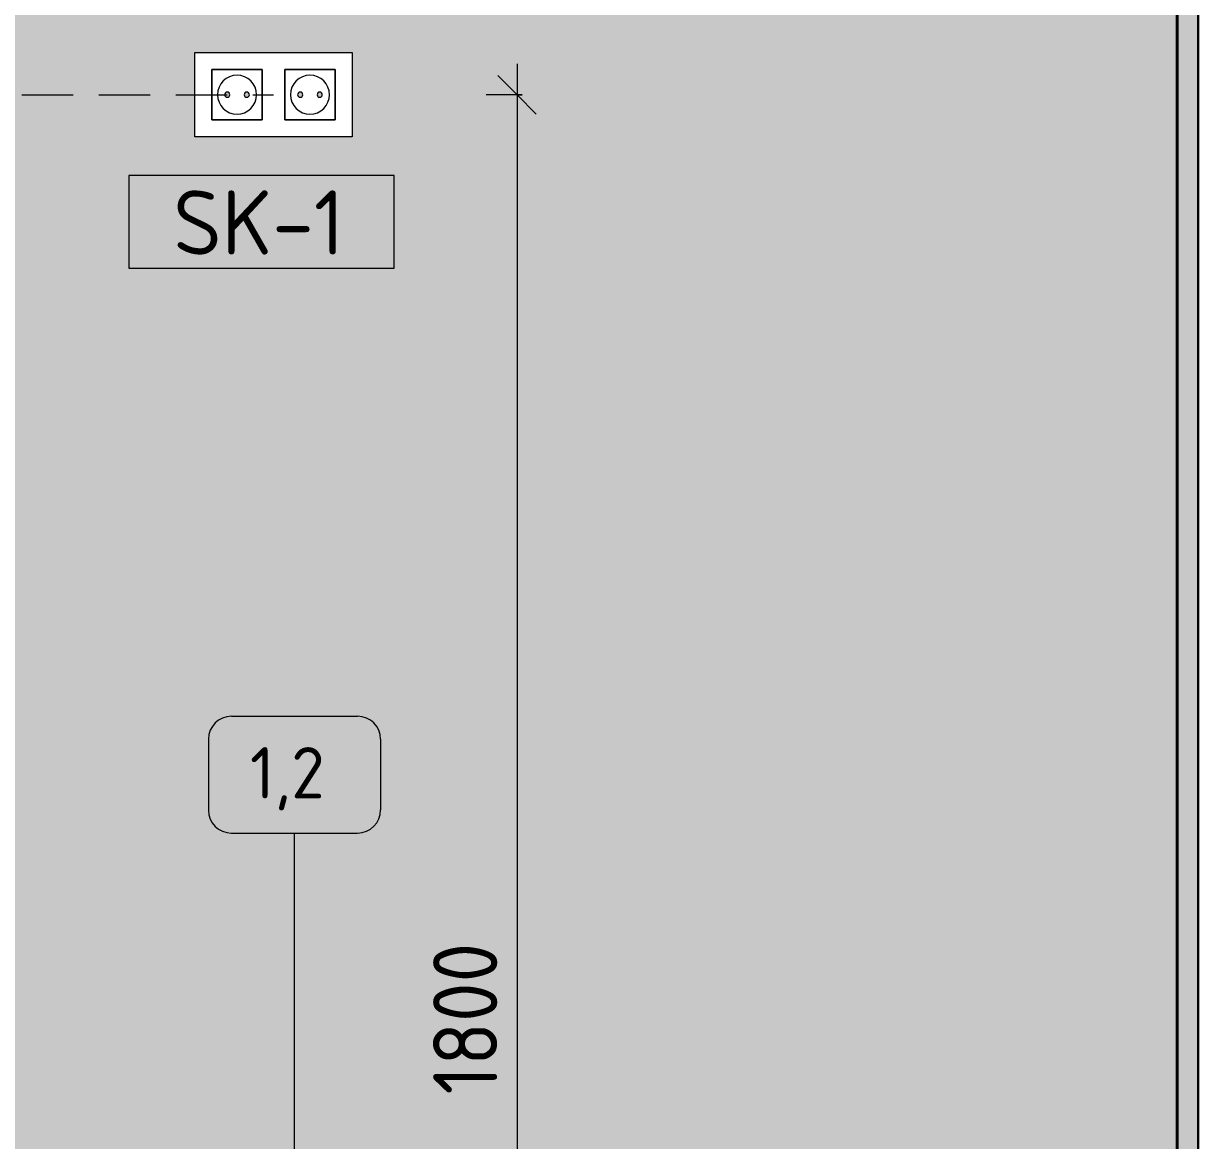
# Model space of a CAD drawing. Header units: millimetres. Extents: x 108096 to 167894, y -1987 to 21700.
# Drawn here: x 166740 to 167884, y 9182 to 10269 of the extents above; entities that cross this region are included whole.
import ezdxf

# ---------------------------------------------------------------- set-up
doc = ezdxf.new("R2010")
doc.units = ezdxf.units.MM
doc.linetypes.add('ADSK_Штрих_ш2 п1', pattern=[75, 50, -25])
for name, color, linetype, lineweight in [('A-ANNO-DIMS', 7, 'Continuous', 9), ('A-ANNO-DIMS-25', 7, 'Continuous', 9), ('A-DETL-1', 7, 'ADSK_Штрих_ш2 п1', 9), ('A-WALL-PATT', 7, 'Continuous', 9), ('E-ELEC-EQPM', 7, 'Continuous', 9), ('E-ELEC-FIXT-IDEN', 7, 'Continuous', 9), ('I-FURN-IDEN', 7, 'Continuous', 9), ('I-WALL', 7, 'Continuous', 9), ('Электрические приборы', 7, 'Continuous', 9)]:
    doc.layers.add(name, color=color, linetype=linetype, lineweight=lineweight)
for name, color, linetype, lineweight, true_color in [('A-WALL-4', 7, 'Continuous', 30, 0x3c3c3c), ('I-WALL-1', 7, 'Continuous', 9, 0x787878), ('Розетки', 7, 'Continuous', 9, 0xff1e23)]:
    doc.layers.add(name, color=color, linetype=linetype, lineweight=lineweight, true_color=true_color)
doc.styles.add('GOST Common_5', font='GOST_Common.ttf', dxfattribs={"height": 50})
doc.styles.add('GOST Common_6', font='GOST_Common.ttf', dxfattribs={"height": 62.5})
doc.styles.add('ISOCPEUR_2', font='isocpeur.ttf', dxfattribs={"width": 0.9, "height": 62.5})
doc.dimstyles.new('ISO-2_5_0_9К_БОЛЬШОЙ_1', dxfattribs={"dimscale": 304.8, "dimtxt": 62.248823, "dimasz": 0.123031, "dimexe": 0.098425, "dimexo": 0.246063, "dimgap": 0, "dimtad": 1, "dimdec": 0, "dimrnd": 10, "dimzin": 0, "dimdsep": 46, "dimtxsty": 'ISOCPEUR_2', "dimblk1": 'OBLIQUE', "dimblk2": 'OBLIQUE', "dimsah": 1, "dimcen": 0.09, "dimdle": 0.098425, "dimazin": 0, "dimtfac": 1, "dimtdec": 4, "dimtix": 1, "dimtmove": 0, "dimatfit": 3, "dimfxl": 1, "dimtvp": 1, "dimtolj": 1, "dimtzin": 0, "dimarcsym": 2})

# ---------------------------------------------------------------- blocks, each defined once
blk = doc.blocks.new('Роз - p220-25282436-Развертка 3_33-4')
at = {"layer": 'Розетки'}
for p, q in [((20189.7, 10224.5), (20238.7, 10224.5)), ((20189.7, 10175.5), (20189.7, 10224.5)), ((20238.7, 10224.5), (20238.7, 10175.5)), ((20238.7, 10175.5), (20189.7, 10175.5))]:
    blk.add_line(p, q, dxfattribs=at)
for centre, radius, start, end in [((20214.2, 10200), 19, 0, 180), ((20214.2, 10200), 19, 180, 0), ((20204.7, 10200), 2.5, 0, 180), ((20204.7, 10200), 2.5, 180, 0), ((20223.7, 10200), 2.5, 0, 180), ((20223.7, 10200), 2.5, 180, 0)]:
    blk.add_arc(centre, radius, start, end, dxfattribs=at)
blk = doc.blocks.new('Роз - p220-V21-Развертка 3_33-4')
at = {"layer": 'Розетки'}
for p, q in [((20260.7, 10224.5), (20309.7, 10224.5)), ((20260.7, 10175.5), (20260.7, 10224.5)), ((20309.7, 10224.5), (20309.7, 10175.5)), ((20309.7, 10175.5), (20260.7, 10175.5))]:
    blk.add_line(p, q, dxfattribs=at)
for centre, radius, start, end in [((20285.2, 10200), 19, 0, 180), ((20285.2, 10200), 19, 180, 0), ((20275.7, 10200), 2.5, 0, 180), ((20275.7, 10200), 2.5, 180, 0), ((20294.7, 10200), 2.5, 0, 180), ((20294.7, 10200), 2.5, 180, 0)]:
    blk.add_arc(centre, radius, start, end, dxfattribs=at)
blk = doc.blocks.new('Рамки - Рамка х2-25282439-Развертка 3_33-4')
at = {"layer": 'E-ELEC-EQPM'}
for p, q in [((20173.2, 10241), (20326.2, 10241)), ((20173.2, 10159), (20173.2, 10241)), ((20326.2, 10241), (20326.2, 10159)), ((20189.7, 10224.5), (20189.7, 10175.5)), ((20238.7, 10224.5), (20189.7, 10224.5)), ((20238.7, 10175.5), (20238.7, 10224.5)), ((20260.7, 10224.5), (20260.7, 10175.5)), ((20309.7, 10224.5), (20260.7, 10224.5)), ((20309.7, 10175.5), (20309.7, 10224.5)), ((20189.7, 10175.5), (20238.7, 10175.5)), ((20260.7, 10175.5), (20309.7, 10175.5)), ((20326.2, 10159), (20173.2, 10159))]:
    blk.add_line(p, q, dxfattribs=at)
blk = doc.blocks.new('М_силовых электроприборов_РАЗВЕРТКИ - Типоразмер_примечание-27444908-Развертка 3_33-4')
at = {"layer": 'E-ELEC-FIXT-IDEN'}
for p, q in [((17047.1, 10526.2), (16788.8, 10526.2)), ((16788.8, 10526.2), (16788.8, 10436.1)), ((17047.1, 10436.1), (17047.1, 10526.2)), ((16788.8, 10436.1), (17047.1, 10436.1))]:
    blk.add_line(p, q, dxfattribs=at)
blk = doc.blocks.new('DIMBLOCK55-Развертка 3_33-4')
at = {"layer": 'A-ANNO-DIMS-25'}
for p, q in [((167220.6, 10230), (167220.6, 8370)), ((167225.5, 10200), (167190.6, 10200)), ((167220.6, 10200), (167225.5, 10200)), ((167172.1, 8400), (167250.6, 8400)), ((167220.6, 8400), (167172.1, 8400))]:
    blk.add_line(p, q, dxfattribs=at)
at = {"layer": 'A-ANNO-DIMS-25', "lineweight": 20}
for p, q in [((167220.6, 10200), (167201.8, 10218.8)), ((167220.6, 10200), (167239.3, 10181.2)), ((167220.6, 8400), (167201.8, 8418.7)), ((167220.6, 8400), (167239.3, 8381.2))]:
    blk.add_line(p, q, dxfattribs=at)
at = {"layer": 'A-ANNO-DIMS-25', "color": 0, "insert": (167138.9, 9226.4), "char_height": 62.5, "width": 176.691, "attachment_point": 1, "rotation": 90, "line_spacing_factor": 1.149209, "style": 'ISOCPEUR_2'}
blk.add_mtext('1800', dxfattribs=at)
blk = doc.blocks.new('_Oblique')
at = {"color": 0, "linetype": 'ByBlock', "lineweight": -2}
blk.add_line((-0.5, -0.5), (0.5, 0.5), dxfattribs=at)
blk = doc.blocks.new('Марка_Мебель - В прямоуг_Balcon_Марка-25523697-Развертка 3_33-4')
at = {"layer": 'I-FURN-IDEN'}
for p, q in [((15219.3, 10744.8), (15342, 10744.8)), ((15196.8, 10722.3), (15196.8, 10653.3)), ((15364.5, 10722.3), (15364.5, 10653.5)), ((15219.1, 10631), (15342, 10631))]:
    blk.add_line(p, q, dxfattribs=at)
for centre, radius, start, end in [((15219.3, 10722.3), 22.5, 90, 180), ((15342, 10722.3), 22.5, 0, 90), ((15219.1, 10653.3), 22.3, 180, 270), ((15342, 10653.5), 22.5, 270, 0)]:
    blk.add_arc(centre, radius, start, end, dxfattribs=at)

msp = doc.modelspace()

# ---------------------------------------------------------------- hatches: boundary and pattern name
at = {"layer": 'A-WALL-PATT'}
h = msp.add_hatch(color=256, dxfattribs=at)
h.paths.add_polyline_path([(167612.8, 8400), (167612.9, 8920), (167862.8, 8920), (167862.8, 11800), (167612.8, 11800), (167612.8, 11850), (160354.8, 11850), (160354.8, 8450), (161614.4, 8450), (161614.4, 10300), (163214.4, 10300), (163214.4, 9000), (164014.4, 9000), (164014.4, 8450), (165174, 8450), (165174, 9150), (166374, 9150), (166374, 8450), (166404, 8450), (166404, 9150), (167604, 9150), (167604, 8400)])
h.paths.add_polyline_path([(167388.1, 8450), (167388.1, 9110), (166619.9, 9110), (166619.9, 8450), (166940.3, 8450)])
h.paths.add_polyline_path([(165389.9, 8450), (166158.1, 8450), (166158.1, 9110), (165389.9, 9110), (165389.9, 8880.6)])
h.paths.add_polyline_path([(167715.7, 8530), (167779.7, 8530), (167779.7, 8547.5), (167715.7, 8547.5), (167715.7, 8546.7)])
h.paths.add_polyline_path([(167862.8, 8530), (167862.8, 8850), (167628.9, 8850), (167628.9, 8530), (167633.7, 8530), (167633.7, 8830), (167651.7, 8830), (167651.7, 8812.5), (167697.7, 8812.5), (167697.7, 8830), (167715.7, 8830), (167715.7, 8812.5), (167779.7, 8812.5), (167779.7, 8830), (167797.7, 8830), (167797.7, 8530), (167825.2, 8530)])
h.paths.add_polyline_path([(167651.7, 8530), (167697.7, 8530), (167697.7, 8547.5), (167651.7, 8547.5), (167651.7, 8546.7)])
h.paths.add_polyline_path([(167747.7, 8562.5), (167749.7, 8562.5), (167779.7, 8562.5), (167779.7, 8797.5), (167715.7, 8797.5), (167715.7, 8562.5), (167746.3, 8562.5)])
h.paths.add_polyline_path([(167677.7, 8562.5), (167697.7, 8562.5), (167697.7, 8797.5), (167651.7, 8797.5), (167651.7, 8562.5)])
h.paths.add_polyline_path([(166923.5, 10159), (166907, 10159), (166907, 10241), (167060, 10241), (167060, 10159), (166940.3, 10159)])
h.paths.add_polyline_path([(165752.5, 10159), (165687, 10159), (165687, 10241), (165840, 10241), (165840, 10159), (165760.5, 10159)])
h.paths.add_polyline_path([(167028.5, 10197.5), (167029.8, 10197.8), (167030.7, 10198.7), (167031, 10200), (167030.7, 10201.2), (167029.8, 10202.2), (167028.5, 10202.5), (167027.3, 10202.2), (167026.3, 10201.1), (167026, 10200), (167026.4, 10198.7), (167027.3, 10197.8), (167027.9, 10197.6)])
h.paths.add_polyline_path([(165737.5, 10197.5), (165738.8, 10197.8), (165739.7, 10198.7), (165740, 10200), (165739.7, 10201.2), (165738.8, 10202.2), (165737.5, 10202.5), (165736.3, 10202.2), (165735.3, 10201.1), (165735, 10200), (165735.4, 10198.7), (165736.3, 10197.8), (165736.9, 10197.6)])
h.paths.add_polyline_path([(165808.5, 10197.5), (165809.8, 10197.8), (165810.7, 10198.7), (165811, 10200), (165810.7, 10201.2), (165809.8, 10202.2), (165808.5, 10202.5), (165807.3, 10202.2), (165806.3, 10201.1), (165806, 10200), (165806.4, 10198.7), (165807.3, 10197.8), (165807.9, 10197.6)])
h.paths.add_polyline_path([(166957.5, 10197.5), (166958.8, 10197.8), (166959.7, 10198.7), (166960, 10200), (166959.7, 10201.2), (166958.8, 10202.2), (166957.5, 10202.5), (166956.3, 10202.2), (166955.3, 10201.1), (166955, 10200), (166955.4, 10198.7), (166956.3, 10197.8), (166956.9, 10197.6)])
h.paths.add_polyline_path([(167009.5, 10197.5), (167010.8, 10197.8), (167011.7, 10198.7), (167012, 10200), (167011.7, 10201.2), (167010.8, 10202.2), (167009.5, 10202.5), (167008.3, 10202.2), (167007.3, 10201.1), (167007, 10200), (167007.4, 10198.7), (167008.3, 10197.8), (167008.9, 10197.6)])
h.paths.add_polyline_path([(165718.5, 10197.5), (165719.8, 10197.8), (165720.7, 10198.7), (165721, 10200), (165720.7, 10201.2), (165719.8, 10202.2), (165718.5, 10202.5), (165717.3, 10202.2), (165716.3, 10201.1), (165716, 10200), (165716.4, 10198.7), (165717.3, 10197.8), (165717.9, 10197.6)])
h.paths.add_polyline_path([(166938.5, 10197.5), (166939.8, 10197.8), (166940.7, 10198.7), (166941, 10200), (166940.7, 10201.2), (166939.8, 10202.2), (166938.5, 10202.5), (166937.3, 10202.2), (166936.4, 10201.2), (166936, 10200), (166936.4, 10198.7), (166937.3, 10197.8), (166937.9, 10197.6)])
h.paths.add_polyline_path([(165789.5, 10197.5), (165790.8, 10197.8), (165791.7, 10198.7), (165792, 10200), (165791.7, 10201.2), (165790.8, 10202.2), (165789.5, 10202.5), (165788.3, 10202.2), (165787.4, 10201.2), (165787, 10200), (165787.4, 10198.7), (165788.3, 10197.8), (165788.9, 10197.6)])
h.paths.add_polyline_path([(163740, 10559), (163587, 10559), (163587, 10641), (163740, 10641), (163740, 10575.5)])
h.paths.add_polyline_path([(163637.5, 10597.5), (163638.8, 10597.8), (163639.7, 10598.7), (163640, 10600), (163639.7, 10601.2), (163638.8, 10602.2), (163637.5, 10602.5), (163636.3, 10602.2), (163635.4, 10601.2), (163635, 10600), (163635.4, 10598.7), (163636.3, 10597.8), (163636.9, 10597.6)])
h.paths.add_polyline_path([(163708.5, 10597.5), (163709.8, 10597.8), (163710.7, 10598.7), (163711, 10600), (163710.7, 10601.2), (163709.8, 10602.2), (163708.5, 10602.5), (163707.3, 10602.2), (163706.4, 10601.2), (163706, 10600), (163706.4, 10598.7), (163707.3, 10597.8), (163707.9, 10597.6)])
h.paths.add_polyline_path([(163618.5, 10597.5), (163619.8, 10597.8), (163620.7, 10598.7), (163621, 10600), (163620.7, 10601.2), (163619.8, 10602.2), (163618.5, 10602.5), (163617.3, 10602.2), (163616.4, 10601.2), (163616, 10600), (163616.4, 10598.7), (163617.3, 10597.8), (163617.9, 10597.6)])
h.paths.add_polyline_path([(163689.5, 10597.5), (163690.8, 10597.8), (163691.7, 10598.7), (163692, 10600), (163691.7, 10601.2), (163690.8, 10602.2), (163689.5, 10602.5), (163688.3, 10602.2), (163687.4, 10601.2), (163687, 10600), (163687.4, 10598.7), (163688.3, 10597.8), (163688.9, 10597.6)])
at = {"layer": 'I-WALL'}
msp.add_hatch(color=256, dxfattribs=at).paths.add_polyline_path([(167884.1, 8920), (167884.1, 11400), (167883.8, 11400), (167883.8, 8920)])
at = {"layer": 'I-WALL-1'}
h = msp.add_hatch(dxfattribs=at)
h.set_pattern_fill('FP_21', color=256, style=0, pattern_type=2)
h.set_pattern_definition([(0, (146733.803, 0), (30.48, 7.62), [2.515, -20.345, 2.515, -20.345, -121.92]), (0, (146733.803, 0), (30.48, 7.62), [-45.72, 2.515, -43.205, 2.515, -20.345, -53.34]), (0, (146733.803, 0), (30.48, 7.62), [-114.3, 2.515, -12.725, 2.515, -35.585]), (120, (146745.233, 3.81), (-21.8391136, 22.5864543), [2.515, -20.345, 2.515, -20.345, -121.92]), (120, (146745.233, 3.81), (-21.8391136, 22.5864543), [-45.72, 2.515, -43.205, 2.515, -20.345, -53.34]), (120, (146745.233, 3.81), (-21.8391136, 22.5864543), [-114.3, 2.515, -12.725, 2.515, -35.585]), (240, (146749.043, 19.05), (-8.6408864, -30.2064543), [2.515, -20.345, 2.515, -20.345, -121.92]), (240, (146749.043, 19.05), (-8.6408864, -30.2064543), [-45.72, 2.515, -43.205, 2.515, -20.345, -53.34]), (240, (146749.043, 19.05), (-8.6408864, -30.2064543), [-114.3, 2.515, -12.725, 2.515, -35.585])])
h.paths.add_polyline_path([(167863.8, 8400), (167883.8, 8400), (167883.8, 12270), (167863.8, 12270), (167863.8, 8410.7)])

# ---------------------------------------------------------------- linework, layer by layer
at = {"layer": 'A-DETL-1'}
msp.add_line((165763.5, 10200), (166983.5, 10200), dxfattribs=at)
at = {"layer": 'A-WALL-4'}
for p, q in [((167863.8, 12270), (167863.8, 8394.9)), ((167883.8, 8394.9), (167883.8, 12270))]:
    msp.add_line(p, q, dxfattribs=at)
at = {"layer": 'I-FURN-IDEN'}
msp.add_line((167004, 9150), (167004, 9481), dxfattribs=at)
at = {"layer": 'I-WALL'}
msp.add_line((167862.8, 8920), (167862.8, 11400), dxfattribs=at)

# ---------------------------------------------------------------- block references
at = {"layer": 'E-ELEC-EQPM'}
msp.add_blockref('Рамки - Рамка х2-25282439-Развертка 3_33-4', (146733.8, 0), dxfattribs=at)
at = {"layer": 'E-ELEC-FIXT-IDEN'}
msp.add_blockref('М_силовых электроприборов_РАЗВЕРТКИ - Типоразмер_примечание-27444908-Развертка 3_33-4', (150053.8, -404.9), dxfattribs=at)
at = {"layer": 'I-FURN-IDEN'}
msp.add_blockref('Марка_Мебель - В прямоуг_Balcon_Марка-25523697-Развертка 3_33-4', (151723.3, -1150), dxfattribs=at)
at = {"layer": 'Электрические приборы'}
for name in ['Роз - p220-25282436-Развертка 3_33-4', 'Роз - p220-V21-Развертка 3_33-4']:
    msp.add_blockref(name, (146733.8, 0), dxfattribs=at)

# ---------------------------------------------------------------- texts
at = {"layer": 'E-ELEC-FIXT-IDEN', "insert": (166885.9, 10106.8), "char_height": 62.5, "width": 212.447, "attachment_point": 1, "style": 'GOST Common_6'}
msp.add_mtext('SK-1', dxfattribs=at)
at = {"layer": 'I-FURN-IDEN', "insert": (166960.6, 9564.7), "char_height": 50, "width": 96.202, "attachment_point": 1, "style": 'GOST Common_5'}
msp.add_mtext('1,2', dxfattribs=at)

# ---------------------------------------------------------------- dimensions: what is measured, and where the dimension line sits
at = {"layer": 'A-ANNO-DIMS'}
dim = msp.add_linear_dim(base=(167220.6, 8400), p1=(167150.5, 10200), p2=(167247.1, 8400), angle=90, dimstyle='ISO-2_5_0_9К_БОЛЬШОЙ_1', override={"dimpost": '<>', "dimfxl": 1802.586831}, dxfattribs=at)
dim.commit()
dim.dimension.update_dxf_attribs({"geometry": 'DIMBLOCK55-Развертка 3_33-4', "text_midpoint": (167189.3, 9300)})

doc.saveas('drawing.dxf')
